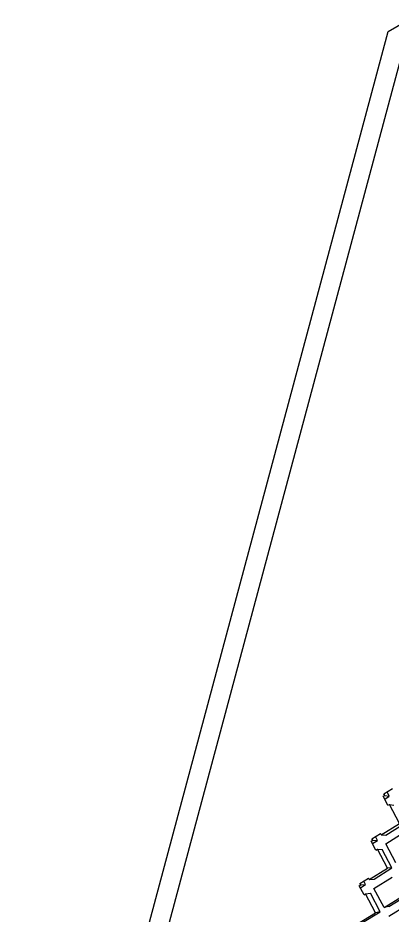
# Model space of a CAD drawing. Extents: x 0 to 420, y 0 to 297.
# Drawn here: x 132.446 to 132.983, y 256.944 to 258.233 of the extents above; entities that cross this region are included whole.
import ezdxf

# ---------------------------------------------------------------- set-up
doc = ezdxf.new("R2010")
doc.units = 0
doc.layers.get('0').update_dxf_attribs({"linetype": 'CONTINUOUS'})

msp = doc.modelspace()

# ---------------------------------------------------------------- linework, layer by layer
at = {"color": 7}
for p, q in [((132.9776, 258.213287), (133.011597, 258.232941)), ((132.978149, 258.108124), (133.011597, 258.232941)), ((132.945023, 258.091766), (132.9776, 258.213287)), ((132.46521, 256.193756), (132.978149, 258.108124)), ((132.445557, 256.227783), (132.945023, 258.091766)), ((132.97168, 257.117981), (132.983948, 257.125824)), ((132.970764, 257.114624), (132.972763, 257.115875)), ((132.977478, 257.101685), (132.970764, 257.114624)), ((132.972763, 257.115875), (132.97168, 257.117981)), ((132.972763, 257.115875), (132.979355, 257.114655)), ((132.972885, 257.110535), (132.979355, 257.114655)), ((132.979355, 257.114655), (132.976151, 257.12085)), ((132.977478, 257.101685), (132.979492, 257.102997)), ((132.993958, 257.075562), (132.979492, 257.102997)), ((132.979492, 257.102997), (132.986084, 257.101776)), ((132.967743, 257.059082), (132.993958, 257.075562)), ((132.974609, 257.058899), (133.000198, 257.074982)), ((132.954376, 257.053406), (132.966629, 257.061218)), ((132.967743, 257.059082), (132.966629, 257.061218)), ((132.967743, 257.059082), (132.974609, 257.058899)), ((132.974442, 257.046234), (133.000732, 257.062836)), ((132.953476, 257.050049), (132.955475, 257.051331)), ((132.96019, 257.03717), (132.953476, 257.050049)), ((132.955475, 257.051331), (132.954376, 257.053406)), ((132.955261, 257.046631), (132.962341, 257.051117)), ((132.955475, 257.051331), (132.962341, 257.051117)), ((132.962341, 257.051117), (132.959442, 257.056641)), ((132.988922, 257.018768), (132.974442, 257.046234)), ((132.96019, 257.03717), (132.962219, 257.038452)), ((132.976685, 257.011169), (132.962219, 257.038452)), ((132.962219, 257.038452), (132.96907, 257.038269)), ((132.983215, 257.011597), (132.96907, 257.038269)), ((132.950516, 256.994812), (132.976685, 257.011169)), ((132.957642, 256.995636), (132.983215, 257.011597)), ((132.983215, 257.011597), (132.976685, 257.011169)), ((132.937164, 256.989227), (132.949402, 256.996948)), ((132.950516, 256.994812), (132.949402, 256.996948)), ((132.950516, 256.994812), (132.957642, 256.995636)), ((132.957245, 256.982056), (132.98349, 256.998505)), ((132.936279, 256.985901), (132.938263, 256.987152)), ((132.943024, 256.973114), (132.936279, 256.985901)), ((132.938263, 256.987152), (132.937164, 256.989227)), ((132.937744, 256.983124), (132.945404, 256.987946)), ((132.938263, 256.987152), (132.945404, 256.987946)), ((132.945404, 256.987946), (132.942856, 256.992798)), ((132.971771, 256.954773), (132.957245, 256.982056)), ((132.943024, 256.973114), (132.945038, 256.974365)), ((132.945038, 256.974365), (132.952179, 256.975189)), ((132.959579, 256.947296), (132.945038, 256.974365)), ((132.96637, 256.94873), (132.952179, 256.975189)), ((132.971771, 256.954773), (132.998322, 256.971039)), ((132.978577, 256.956207), (133.004517, 256.972107)), ((132.978577, 256.956207), (132.971771, 256.954773)), ((132.978546, 256.9422), (133.005157, 256.958527)), ((132.933472, 256.931183), (132.959579, 256.947296)), ((132.940872, 256.932983), (132.96637, 256.94873)), ((132.96637, 256.94873), (132.959579, 256.947296))]:
    msp.add_line(p, q, dxfattribs=at)

doc.saveas('drawing.dxf')
